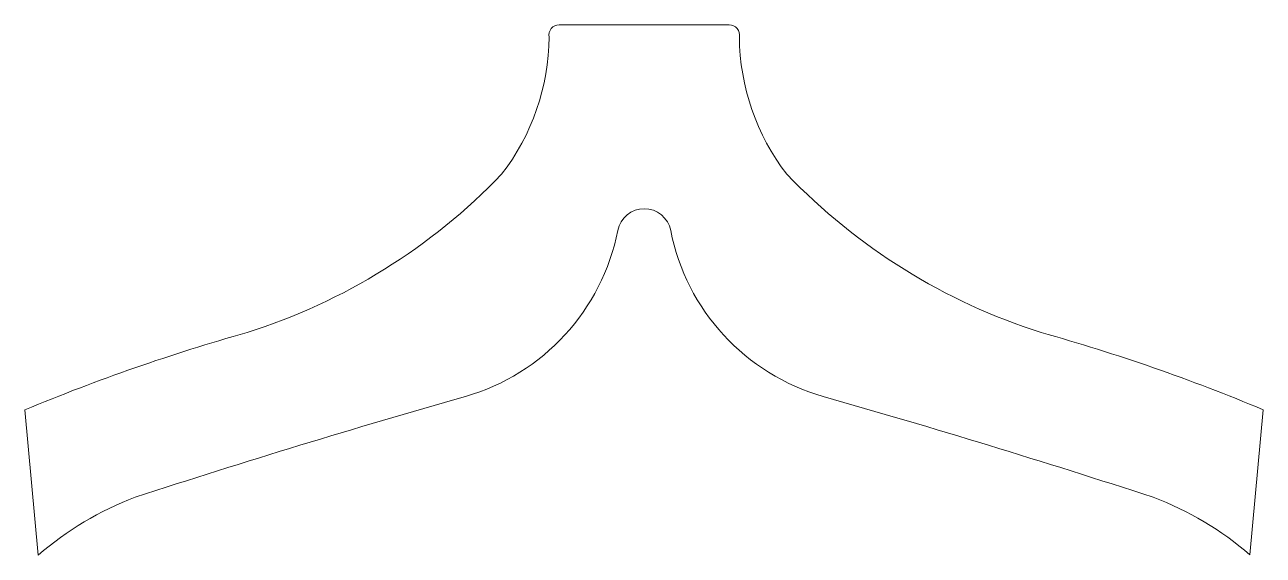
# Model space of a CAD drawing. Header units: inches. Extents: x 1 to 58.4, y 1 to 25.5.
import ezdxf

# ---------------------------------------------------------------- set-up
doc = ezdxf.new("R2010")
doc.units = ezdxf.units.IN
doc.header["$MEASUREMENT"] = 0

msp = doc.modelspace()

# ---------------------------------------------------------------- linework, layer by layer
at = {"color": 7, "linetype": 'Continuous', "lineweight": 15}
for p, q in [((33.672, 25.519), (25.79, 25.519)), ((1.018, 7.684), (1.637, 0.958)), ((57.803, 0.977), (58.421, 7.694))]:
    msp.add_line(p, q, dxfattribs=at)
for centre, radius, start, end in [((25.79, 25.042), 0.477, 90, 190.63165), ((33.672, 25.042), 0.477, 349.36835, 90), ((14.836, 25.026), 10.484, 322.19444, 359.60527), ((44.625, 25.026), 10.484, 180.39473, 217.80556), ((2.822, 38.098), 28.146, 287.59445, 316.15152), ((56.64, 38.098), 28.146, 223.84848, 252.40555), ((29.731, 15.754), 1.25, 11.13697, 168.86303), ((18.693, 17.927), 10, 285.93939, 348.86303), ((40.769, 17.927), 10, 191.13697, 254.06061), ((34.968, -73.37), 87.877, 105.60435, 112.72641), ((24.493, -73.37), 87.877, 67.28957, 74.39565), ((144.305, -421.89), 447.403, 105.93939, 107.988), ((-84.843, -421.89), 447.403, 72.012, 74.06061), ((11.442, -10.36), 14.975, 110.74117, 130.90282), ((48.019, -10.36), 14.975, 49.2072, 69.25883)]:
    msp.add_arc(centre, radius, start, end, dxfattribs=at)

doc.saveas('drawing.dxf')
